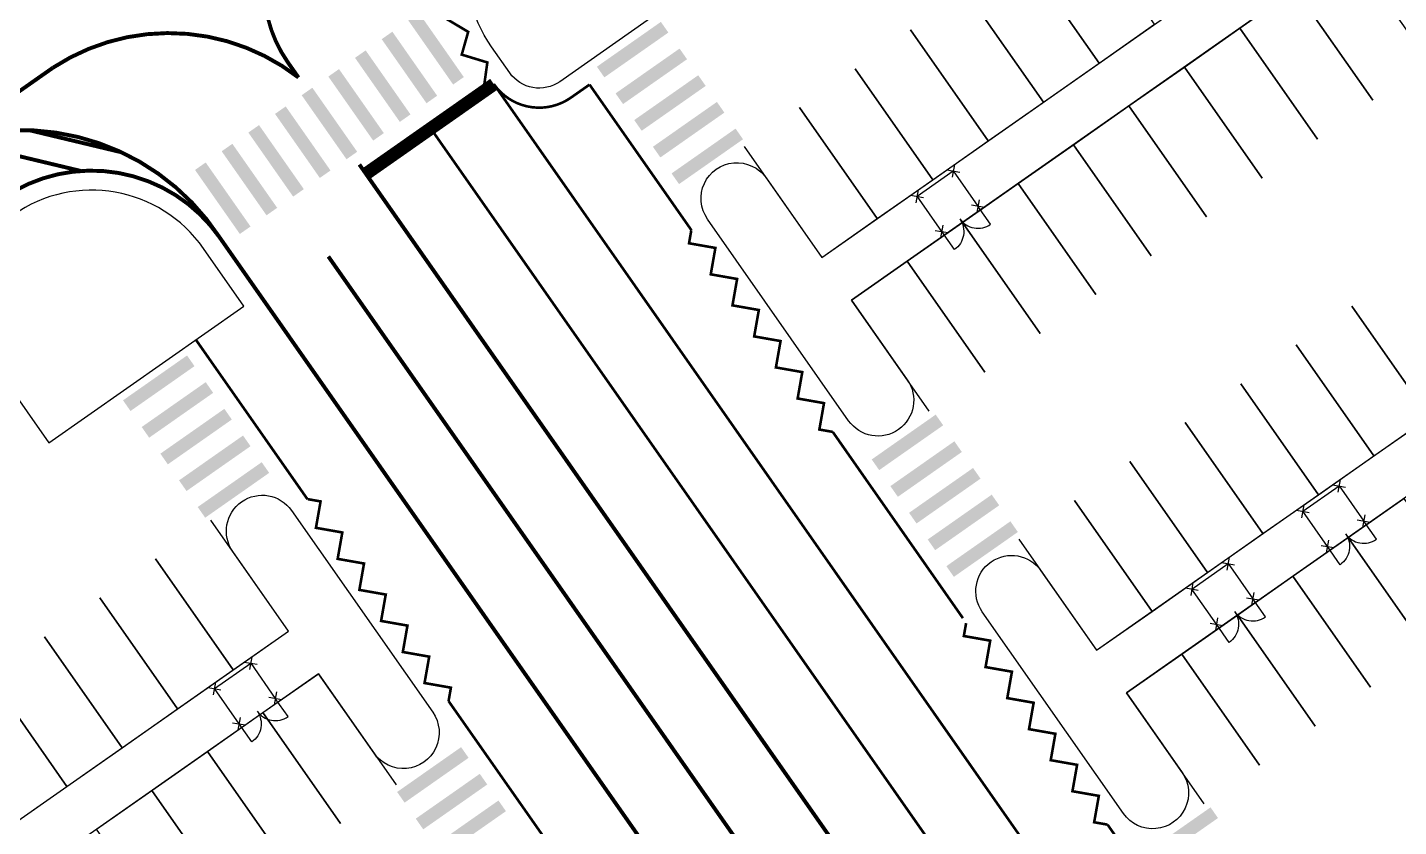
# Model space of a CAD drawing. Header units: millimetres. Extents: x 152904052 to 153933663, y 538271515 to 539240469.
# Drawn here: x 153315721 to 153368377, y 538678536 to 538709205 of the extents above; entities that cross this region are included whole.
import ezdxf

# ---------------------------------------------------------------- set-up
doc = ezdxf.new("R2010")
doc.units = ezdxf.units.MM
doc.layers.add('FENC', color=7, linetype='Continuous')
doc.layers.add('SCHM', color=9, linetype='Continuous')

# ---------------------------------------------------------------- blocks, each defined once
blk = doc.blocks.new('MF-2(H2000)')
for points in [[(48447494, 24728615), (48447141, 24728262)], [(48447141, 24728615), (48447494, 24728262)], [(48449194, 24728615), (48448841, 24728262)], [(48448841, 24728615), (48449194, 24728262)], [(48447494, 24726965), (48447141, 24726612)], [(48447141, 24726965), (48447494, 24726612)], [(48449194, 24726965), (48448841, 24726612)], [(48448841, 24726965), (48449194, 24726612)]]:
    blk.add_lwpolyline(points)
at = {"ltscale": 3}
blk.add_lwpolyline([(48447317, 24726788), (48447317, 24726788), (48447317, 24728438), (48449017, 24728438), (48449017, 24726788), (48449017, 24726788)], dxfattribs=at)
at = {"ltscale": 5}
for points in [[(48448167, 24726788, -0.414214), (48447317, 24725938), (48447317, 24726788)], [(48448167, 24726788, 0.414214), (48449017, 24725938), (48449017, 24726788)]]:
    blk.add_lwpolyline(points, format="xyb", dxfattribs=at)

msp = doc.modelspace()

# ---------------------------------------------------------------- linework, layer by layer
at = {"layer": 'SCHM', "ltscale": 0.0008}
for points in [[(153458278.7, 538802214.4, -0.2323662), (153463908.8, 538802799.5), (153341324.5, 538716965, 0.4142136), (153340710.5, 538713483.2), (153341413.2, 538712479.8, -0.4142136), (153341075.5, 538710564.8), (153336160.6, 538707123.3, -0.4142136), (153334245.6, 538707461), (153333542.9, 538708464.4, -0.4142136), (153334832.2, 538715776.3)], [(153341836.5, 538701850.3, -1), (153344089.2, 538703427.6), (153346225.8, 538700376.3), (153469753.9, 538786871.6), (153467617.3, 538789923, -1), (153469870, 538791500.3), (153475290.3, 538783759.3, -1), (153473037.6, 538782182), (153470901.1, 538785233.3), (153347372.9, 538698738), (153349509.5, 538695686.6, -1), (153347256.8, 538694109.3)], [(153352390.3, 538686777.9, -1), (153354643, 538688355.2), (153356779.6, 538685303.9), (153480307.7, 538771799.2), (153478171.1, 538774850.6, -1), (153480423.8, 538776427.9), (153485844.1, 538768686.9, -1), (153483591.4, 538767109.6), (153481454.9, 538770160.9), (153357926.7, 538683665.6), (153360063.3, 538680614.2, -1), (153357810.6, 538679036.9)], [(153195044.5, 538599065.4, -1), (153197297.2, 538600642.7), (153199433.7, 538597591.4), (153325747, 538686036.9), (153323610.4, 538689088.2, -1), (153325863.1, 538690665.6), (153331283.4, 538682924.6, -1), (153329030.7, 538681347.2), (153326894.1, 538684398.6), (153200580.9, 538595953.1), (153202717.5, 538592901.7, -1), (153200464.8, 538591324.4)]]:
    msp.add_lwpolyline(points, format="xyb", close=True, dxfattribs=at)
at = {"layer": 'SCHM', "ltscale": 0.005}
msp.add_lwpolyline([(153334402.1, 538716390.5, 100, 100, 0), (153333772.5, 538716486.4, 100, 100, 0), (153333841.4, 538715460.4, 100, 100, 0), (153332815.3, 538715391.5, 100, 100, 0), (153332884.1, 538714365.4, 100, 100, 0), (153332024.5, 538714074, 100, 100, 0), (153332336.8, 538713094.2, 100, 100, 0), (153331571.8, 538712605.6, 100, 100, 0), (153332109.5, 538711728.9, 100, 100, 0), (153331483.6, 538711071.6, 100, 100, 0), (153332215.3, 538710348.9, 100, 100, 0), (153331764.8, 538709560.9, 100, 100, 0), (153332648.1, 538709034.3, 100, 100, 0), (153332399.2, 538708161.4, 100, 100, 0), (153333382.8, 538707861.4, 100, 100, 0), (153333254.3, 538706935.2, 100, 100, 0), (153333760.9, 538706845.8, 0, 0, 0)], format="xyseb", dxfattribs=at)
at = {"layer": 'SCHM', "ltscale": 0.1}
msp.add_lwpolyline([(153326947.3, 538714833, 100, 100, 0), (153326947.3, 538714833, 100, 150, 0.4142136), (153325719.4, 538707869.3, 150, 150, 0), (153326129.1, 538707284.3, 150, 150, 0)], format="xyseb", dxfattribs=at)
at = {"layer": 'SCHM'}
for points in [[(153353892.2, 538712092.4), (153356874.8, 538707832.8), (153359004.5, 538709324.1), (153356022, 538713583.7)], [(153351762.4, 538710601.1), (153354745, 538706341.5), (153356874.8, 538707832.8), (153353892.2, 538712092.4)], [(153367393.9, 538706408.8), (153364411.3, 538710668.4), (153366541.1, 538712159.7), (153369523.7, 538707900.1)], [(153365264.1, 538704917.5), (153362281.5, 538709177.1), (153364411.3, 538710668.4), (153367393.9, 538706408.8)], [(153349632.6, 538709109.8), (153352615.2, 538704850.2), (153354745, 538706341.5), (153351762.4, 538710601.1)], [(153347502.8, 538707618.5), (153350485.4, 538703358.9), (153352615.2, 538704850.2), (153349632.6, 538709109.8)], [(153363134.3, 538703426.2), (153360151.7, 538707685.8), (153362281.5, 538709177.1), (153365264.1, 538704917.5)], [(153345373, 538706127.2), (153348355.6, 538701867.6), (153350485.4, 538703358.9), (153347502.8, 538707618.5)], [(153361004.5, 538701934.9), (153358021.9, 538706194.5), (153360151.7, 538707685.8), (153363134.3, 538703426.2)], [(153343243.2, 538704635.9), (153346225.8, 538700376.3), (153348355.6, 538701867.6), (153345373, 538706127.2)], [(153358874.7, 538700443.6), (153355892.1, 538704703.2), (153358021.9, 538706194.5), (153361004.5, 538701934.9)], [(153356744.9, 538698952.3), (153353762.3, 538703211.9), (153355892.1, 538704703.2), (153358874.7, 538700443.6)], [(153354615.1, 538697461), (153351632.5, 538701720.6), (153353762.3, 538703211.9), (153356744.9, 538698952.3)], [(153352485.3, 538695969.7), (153349502.7, 538700229.3), (153351632.5, 538701720.6), (153354615.1, 538697461)], [(153350355.5, 538694478.4), (153347372.9, 538698738), (153349502.7, 538700229.3), (153352485.3, 538695969.7)], [(153366575.8, 538698511.3), (153369558.4, 538694251.7), (153371688.2, 538695743), (153368705.6, 538700002.6)], [(153364446, 538697020), (153367428.6, 538692760.4), (153369558.4, 538694251.7), (153366575.8, 538698511.3)], [(153362316.2, 538695528.7), (153365298.8, 538691269.1), (153367428.6, 538692760.4), (153364446, 538697020)], [(153360186.4, 538694037.4), (153363169, 538689777.8), (153365298.8, 538691269.1), (153362316.2, 538695528.7)], [(153358056.6, 538692546.1), (153361039.2, 538688286.5), (153363169, 538689777.8), (153360186.4, 538694037.4)], [(153355926.8, 538691054.8), (153358909.4, 538686795.2), (153361039.2, 538688286.5), (153358056.6, 538692546.1)], [(153353797, 538689563.5), (153356779.6, 538685303.9), (153358909.4, 538686795.2), (153355926.8, 538691054.8)], [(153369428.5, 538685371.2), (153366445.9, 538689630.8), (153368575.7, 538691122.1), (153371558.3, 538686862.5)], [(153320634.6, 538688805.2), (153323617.2, 538684545.6), (153325747, 538686036.9), (153322764.4, 538690296.5)], [(153367298.7, 538683879.9), (153364316.1, 538688139.5), (153366445.9, 538689630.8), (153369428.5, 538685371.2)], [(153318504.8, 538687313.9), (153321487.4, 538683054.3), (153323617.2, 538684545.6), (153320634.6, 538688805.2)], [(153365168.9, 538682388.6), (153362186.3, 538686648.2), (153364316.1, 538688139.5), (153367298.7, 538683879.9)], [(153316375, 538685822.6), (153319357.6, 538681563), (153321487.4, 538683054.3), (153318504.8, 538687313.9)], [(153363039.1, 538680897.3), (153360056.5, 538685156.9), (153362186.3, 538686648.2), (153365168.9, 538682388.6)], [(153314245.2, 538684331.3), (153317227.8, 538680071.7), (153319357.6, 538681563), (153316375, 538685822.6)], [(153360909.3, 538679406), (153357926.7, 538683665.6), (153360056.5, 538685156.9), (153363039.1, 538680897.3)], [(153312115.4, 538682840), (153315098, 538678580.4), (153317227.8, 538680071.7), (153314245.2, 538684331.3)], [(153327746.9, 538678647.7), (153324764.3, 538682907.3), (153326894.1, 538684398.6), (153329876.7, 538680139)], [(153325617.1, 538677156.4), (153322634.5, 538681416), (153324764.3, 538682907.3), (153327746.9, 538678647.7)], [(153323487.3, 538675665.1), (153320504.7, 538679924.7), (153322634.5, 538681416), (153325617.1, 538677156.4)], [(153321357.5, 538674173.8), (153318374.9, 538678433.4), (153320504.7, 538679924.7), (153323487.3, 538675665.1)]]:
    msp.add_lwpolyline(points, dxfattribs=at)
at = {"layer": 'SCHM', "ltscale": 0.1, "const_width": 150}
msp.add_lwpolyline([(153326129.1, 538707284.3, 0.3202572), (153316707.8, 538707663.4), (153312612.1, 538704795.5)], format="xyb", dxfattribs=at)
at = {"layer": 'SCHM'}
for points, const_width in [([(153328719.8, 538703584.3), (153333634.7, 538707025.7)], 500), ([(153312854.3, 538704872.7), (153317774.7, 538703695.8)], 150), ([(153315797.5, 538705259.3), (153319332.2, 538704413.9)], 150), ([(153328468.1, 538703943.8), (153357206.1, 538662901.6)], 150), ([(153325077.6, 538698325.3), (153323098.8, 538701151.2)], 150)]:
    msp.add_lwpolyline(points, dxfattribs=dict(at, const_width=const_width))
at = {"layer": 'SCHM', "ltscale": 0.005, "const_width": 100}
msp.add_lwpolyline([(153333631.2, 538707030.8, 0.4142136), (153336590.8, 538706508.9)], format="xyb", dxfattribs=at)
at = {"layer": 'SCHM', "ltscale": 0.3, "const_width": 100, "flags": 128}
msp.add_lwpolyline([(153361550, 538667158.6), (153333634.7, 538707025.7)], dxfattribs=at)
at = {"layer": 'SCHM', "ltscale": 0.005, "const_width": 100}
for points in [[(153337307.5, 538707010.8), (153336588.8, 538706507.6)], [(153346647, 538693682.3), (153346132.9, 538693773), (153346311.5, 538694785.8), (153345298.7, 538694964.3), (153345477.3, 538695977.1), (153344464.5, 538696155.7), (153344643.1, 538697168.4), (153343630.3, 538697347), (153343808.9, 538698359.8), (153342796.1, 538698538.4), (153342974.7, 538699551.1), (153341961.9, 538699729.7), (153342140.5, 538700742.5), (153341127.7, 538700921.1), (153341214.8, 538701415)], [(153331893.2, 538683351.5), (153331983.8, 538683865.7), (153330971.1, 538684044.3), (153331149.6, 538685057), (153330136.9, 538685235.6), (153330315.4, 538686248.4), (153329302.7, 538686427), (153329481.2, 538687439.7), (153328468.5, 538687618.3), (153328647.1, 538688631.1), (153327634.3, 538688809.7), (153327812.9, 538689822.4), (153326800.1, 538690001), (153326978.7, 538691013.8), (153326484.8, 538691100.9)], [(153357200.8, 538678609.9), (153356686.7, 538678700.6), (153356865.3, 538679713.4), (153355852.5, 538679891.9), (153356031.1, 538680904.7), (153355018.3, 538681083.3), (153355196.9, 538682096.1), (153354184.1, 538682274.6), (153354362.7, 538683287.4), (153353349.9, 538683466), (153353528.5, 538684478.7), (153352515.7, 538684657.3), (153352694.3, 538685670.1), (153351681.5, 538685848.7), (153351768.6, 538686342.6)]]:
    msp.add_lwpolyline(points, dxfattribs=at)
at = {"layer": 'SCHM', "ltscale": 0.05, "const_width": 100}
for points in [[(153341222.2, 538701420.1), (153337307.5, 538707010.8)], [(153326477.4, 538691095.7), (153322190, 538697218.9)], [(153351646.6, 538686532.7), (153346647, 538693682.3)], [(153336901.6, 538676208.2), (153331893.2, 538683351.5)], [(153362200.4, 538671460.3), (153357200.8, 538678609.9)]]:
    msp.add_lwpolyline(points, dxfattribs=at)
at = {"layer": 'SCHM', "ltscale": 0.3}
for points, const_width in [([(153359124.8, 538665460.4), (153331209.5, 538705327.6)], 100), ([(153327277, 538700414.5), (153354751.2, 538661177.2)], 150), ([(153352293.8, 538659456.5), (153325077.6, 538698325.3)], 150)]:
    msp.add_lwpolyline(points, dxfattribs=dict(at, const_width=const_width))
at = {"layer": 'SCHM', "const_width": 150}
for points in [[(153323098.8, 538701151.2, 0.3409045), (153312612.1, 538704795.5)], [(153323098.8, 538701151.2, 0.4142133), (153314742.4, 538702624.7)]]:
    msp.add_lwpolyline(points, format="xyb", dxfattribs=at)
at = {"layer": 'SCHM', "ltscale": 0.0008}
msp.add_lwpolyline([(153195346.6, 538614750.2), (153312736.1, 538696947.1, -0.4142133), (153314128.8, 538696701.6), (153316537.8, 538693261.2), (153324033, 538698509.4), (153322484.5, 538700721.1, 0.4142133), (153315172.6, 538702010.3), (153195352.2, 538618111.3, 0.2378563), (153190634.8, 538609097.1, 1.3233715), (153194352, 538610091.8, -0.3933862), (153195353.2, 538614754.9)], format="xyb", dxfattribs=at)
at = {"layer": 'SCHM'}
for points in [[(153330349.1, 538709471), (153332069.8, 538707013.5), (153330758.7, 538709757.8), (153332479.4, 538707300.3)], [(153329325.2, 538708754), (153331045.9, 538706296.6), (153329734.7, 538709040.8), (153331455.5, 538706583.4)], [(153337876.8, 538707287.4), (153340334.3, 538709008.1), (153337590.1, 538707697), (153340047.5, 538709417.7)], [(153328301.2, 538708037.1), (153330021.9, 538705579.6), (153328710.8, 538708323.9), (153330431.5, 538705866.4)], [(153338593.8, 538706263.5), (153341051.3, 538707984.2), (153338307, 538706673), (153340764.5, 538708393.8)], [(153327277.3, 538707320.1), (153328998, 538704862.6), (153327686.8, 538707606.9), (153329407.6, 538705149.4)], [(153339310.8, 538705239.5), (153341768.2, 538706960.2), (153339024, 538705649.1), (153341481.5, 538707369.8)], [(153326253.3, 538706603.1), (153327974.1, 538704145.7), (153326662.9, 538706889.9), (153328383.6, 538704432.5)], [(153325229.4, 538705886.2), (153326950.1, 538703428.7), (153325639, 538706172.9), (153327359.7, 538703715.5)], [(153340027.8, 538704215.6), (153342485.2, 538705936.3), (153339741, 538704625.1), (153342198.4, 538706345.9)], [(153324205.5, 538705169.2), (153325926.2, 538702711.7), (153324615, 538705456), (153326335.8, 538702998.5)], [(153340744.7, 538703191.6), (153343202.2, 538704912.4), (153340457.9, 538703601.2), (153342915.4, 538705321.9)], [(153323181.5, 538704452.2), (153324902.2, 538701994.8), (153323591.1, 538704739), (153325311.8, 538702281.5)], [(153322157.6, 538703735.2), (153323878.3, 538701277.8), (153322567.1, 538704022), (153324287.9, 538701564.6)], [(153319679.4, 538694484.4), (153322136.8, 538696205.1), (153319392.6, 538694893.9), (153321850.1, 538696614.7)], [(153320396.4, 538693460.4), (153322853.8, 538695181.1), (153320109.6, 538693870), (153322567, 538695590.7)], [(153321113.3, 538692436.5), (153323570.8, 538694157.2), (153320826.5, 538692846.1), (153323284, 538694566.8)], [(153348430.6, 538692215), (153350888.1, 538693935.7), (153348143.9, 538692624.6), (153350601.3, 538694345.3)], [(153321830.3, 538691412.5), (153324287.8, 538693133.3), (153321543.5, 538691822.1), (153324001, 538693542.8)], [(153349147.6, 538691191.1), (153351605.1, 538692911.8), (153348860.8, 538691600.6), (153351318.3, 538693321.4)], [(153322547.3, 538690388.6), (153325004.7, 538692109.3), (153322260.5, 538690798.2), (153324717.9, 538692518.9)], [(153349864.6, 538690167.1), (153352322, 538691887.8), (153349577.8, 538690576.7), (153352035.3, 538692297.4)], [(153350581.6, 538689143.2), (153353039, 538690863.9), (153350294.8, 538689552.8), (153352752.2, 538691273.5)], [(153351298.5, 538688119.2), (153353756, 538689840), (153351011.7, 538688528.8), (153353469.2, 538690249.5)], [(153330204.5, 538679452.9), (153332662, 538681173.6), (153329917.7, 538679862.5), (153332375.2, 538681583.2)], [(153330921.5, 538678429), (153333378.9, 538680149.7), (153330634.7, 538678838.6), (153333092.2, 538680559.3)], [(153331638.5, 538677405), (153334095.9, 538679125.8), (153331351.7, 538677814.6), (153333809.1, 538679535.3)], [(153358984.5, 538677142.6), (153361441.9, 538678863.3), (153358697.7, 538677552.2), (153361155.1, 538679272.9)]]:
    msp.add_solid(points, dxfattribs=at)

# ---------------------------------------------------------------- block references
at = {"layer": 'FENC', "rotation": 35.00000000244937}
for p in [(127847815, 490658134), (127862628.4, 490646044.2), (127858368.8, 490643061.6), (127820831.9, 490639240.3)]:
    msp.add_blockref('MF-2(H2000)', p, dxfattribs=at)

doc.saveas('drawing.dxf')
